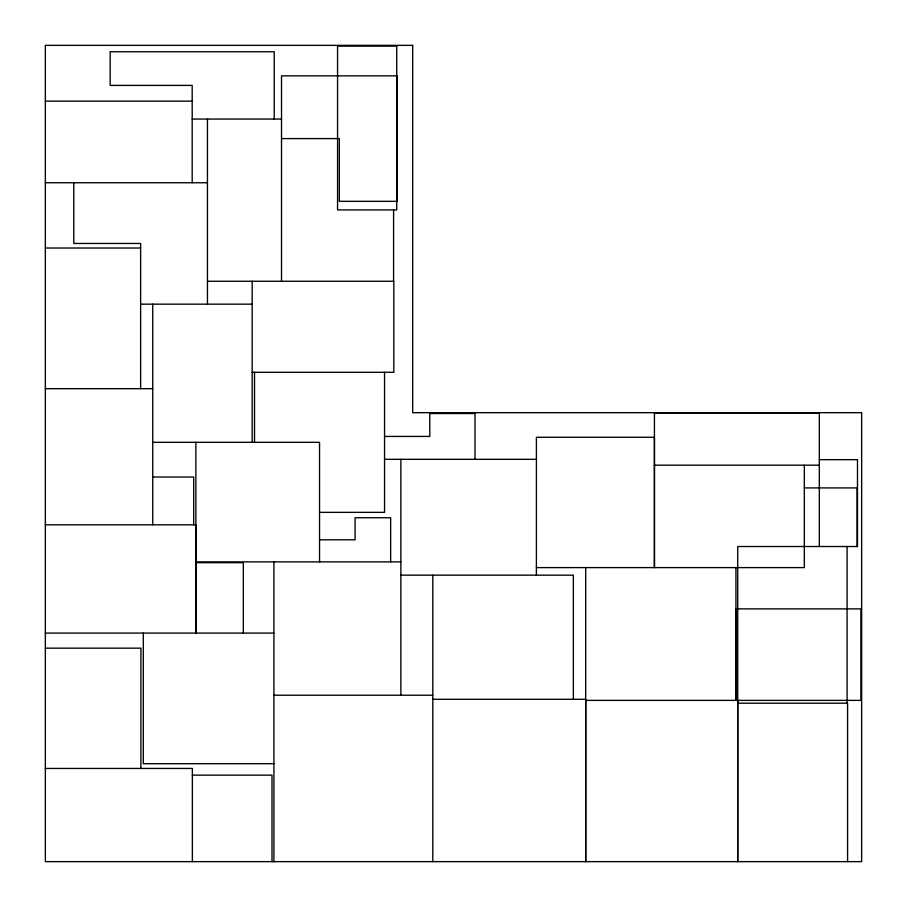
<?xml version="1.0" encoding="UTF-8"?>
<svg xmlns="http://www.w3.org/2000/svg" width="907" height="907" viewBox="0 0 907 907"><rect width="100%" height="100%" fill="white"/><g stroke="black" fill="none" stroke-linecap="round" stroke-linejoin="round"><path stroke-width="1.36" d="M735.94 567.601L735.94 700.374L735.94 608.88L860.924 608.88L860.924 700.374L585.695 700.374M737.72 700.374L737.72 861.65L737.72 546.513L857.489 546.513L857.489 459.656L819.327 459.656M45.35 101.142L192.193 101.142M192.193 119.055L281.521 119.055M281.521 138.59L339.331 138.59L339.331 201.331L397.153 201.331L397.153 75.848L281.521 75.848L281.521 281.249M45.35 182.749L207.454 182.749M45.35 248.019L140.63 248.019M207.454 281.249L393.819 281.249L393.819 372.289L252.18 372.289M140.63 304.162L252.18 304.162M45.35 388.684L152.739 388.684M384.545 436.426L429.782 436.426L429.782 413.535L475.019 413.535L475.019 459.327M152.739 442.321L319.536 442.321L319.536 561.887M384.545 459.327L536.4 459.327M654.435 465.189L819.327 465.189M152.739 477.025L193.69 477.025L193.69 524.824M804.328 487.909L857.104 487.909L857.104 546.513M319.536 512.353L384.545 512.353L384.545 372.278M45.35 524.824L195.878 524.824L195.878 633.086L195.878 562.669L243.337 562.669L243.337 633.086M319.536 539.812L355.091 539.812L355.091 517.738L390.656 517.738L390.656 561.887M400.871 561.887L195.878 561.887L195.878 442.321M536.4 567.601L804.328 567.601L804.328 465.189M400.871 575.163L573.36 575.163L573.36 699.297M45.35 633.086L273.914 633.086M45.35 648.165L140.902 648.165L140.902 768.444M273.914 695.216L432.798 695.216M432.798 699.297L585.695 699.286L585.695 861.65L585.695 567.601M737.72 703.197L847.58 703.197L847.58 861.65M273.914 763.694L143.306 763.694L143.306 633.086M45.35 768.444L192.363 768.444L192.363 861.65M192.363 775.134L271.998 775.134L271.998 861.65M847.081 546.513L847.081 703.197M819.327 546.513L819.327 412.923L654.435 412.923L654.435 567.601L654.435 437.276L536.4 437.276L536.4 575.163M432.798 575.163L432.798 861.65M400.871 459.327L400.871 695.216M393.593 209.914L393.593 281.249M274.22 119.055L274.22 51.733L110.178 51.733L110.178 85.394L192.193 85.394L192.193 182.749M273.914 561.887L273.914 861.65M254.527 372.278L254.527 442.321M252.18 281.249L252.18 442.321M207.454 119.055L207.454 304.162M152.739 304.162L152.739 524.824M140.63 388.684L140.63 243.461L73.796 243.461L73.796 182.749M412.685 45.35L45.35 45.35L45.35 861.65L861.65 861.65L861.65 412.685L412.685 412.685L412.685 45.35M396.71 46.11L337.563 46.11L337.563 209.914L396.71 209.914L396.71 46.11"/></g></svg>
